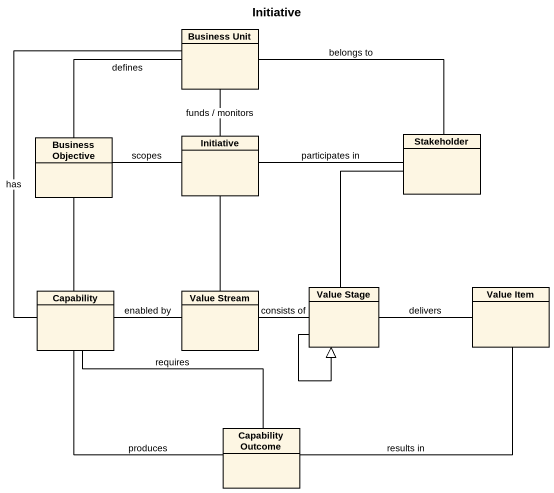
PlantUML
@startuml
title Initiative
hide circle
hide empty members
class "Business Unit" as Business_Unit
class "Business Objective" as Business_Objective
class Initiative
class Stakeholder
class Capability
class "Value Stream" as Value_Stream
class "Value Stage" as Value_Stage
class "Value Item" as Value_Item
class "Capability Outcome" as Capability_Outcome
Business_Unit -- Business_Objective : defines
Business_Unit -- Initiative : funds / monitors
Business_Unit -right- Stakeholder : belongs to
Business_Unit -- Capability : has
Business_Objective -right- Initiative : scopes
Business_Objective -- Capability
Initiative -right- Stakeholder : participates in
Initiative -- Value_Stream
Stakeholder -- Value_Stage
Capability -right- Value_Stream : enabled by
Capability -- Capability_Outcome : requires
Capability -- Capability_Outcome : produces
Value_Stream -right- Value_Stage : consists of
Value_Stage --|> Value_Stage
Value_Stage -right- Value_Item : delivers
Capability_Outcome -right- Value_Item : results in
@enduml
